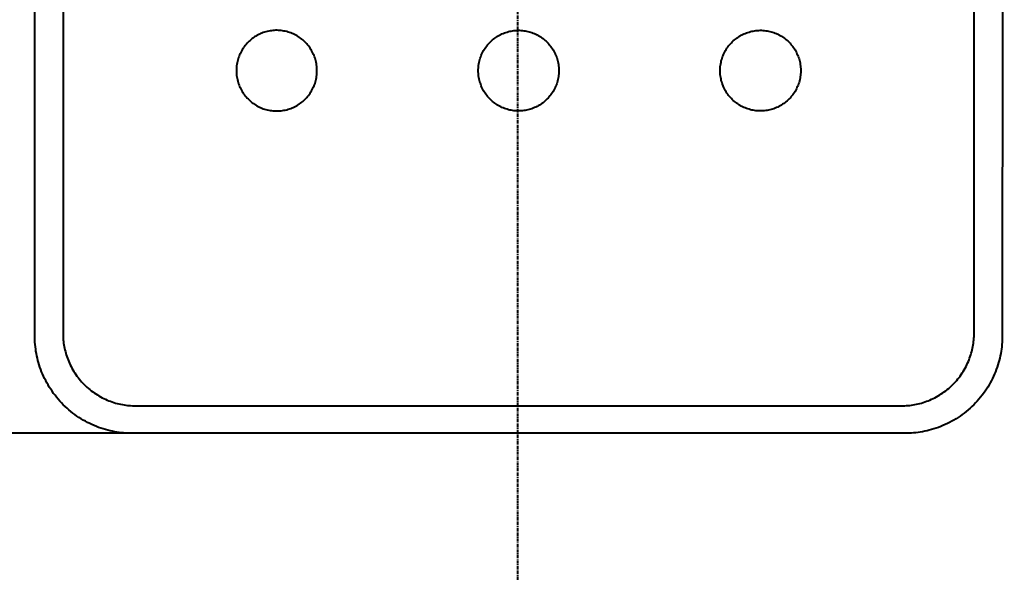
# Model space of a CAD drawing. Header units: millimetres. Extents: x 2411 to 3461, y 1233 to 2718.
# Drawn here: x 3098.7 to 3220.5, y 1599.4 to 1668 of the extents above; entities that cross this region are included whole.
import ezdxf

# ---------------------------------------------------------------- set-up
doc = ezdxf.new("R2010")
doc.units = ezdxf.units.MM
doc.linetypes.add('CENTER', pattern=[0.6, 0.375, -0.075, 0.075, -0.075])
for name, color, linetype in [('CEN2', 1, 'Continuous'), ('DIM2', 3, 'Continuous'), ('main', 7, 'Continuous')]:
    doc.layers.add(name, color=color, linetype=linetype)
doc.styles.get("Standard").update_dxf_attribs({"font": 'arial.ttf'})
doc.dimstyles.new('ISO-25', dxfattribs={"dimtxt": 2.5, "dimasz": 2.5, "dimexe": 1.25, "dimexo": 0.625, "dimtad": 1, "dimtxsty": 'Standard', "dimcen": 2.5, "dimadec": 0, "dimazin": 0, "dimtfac": 1, "dimtmove": 0, "dimatfit": 3, "dimfxl": 1, "dimarcsym": 0})

# ---------------------------------------------------------------- blocks, each defined once
blk = doc.blocks.new('*D56')
at = {"layer": 'Defpoints', "color": 0, "transparency": 16777216}
for p in [(3121.27, 1718.63), (3055.62, 1616.63), (3130.78, 1616.63)]:
    blk.add_point(p, dxfattribs=at)
at = {"layer": 'DIM2', "color": 0, "lineweight": -2, "transparency": 16777216}
for p, q in [((3120.64, 1718.63), (3054.37, 1718.63)), ((3055.62, 1706.63), (3055.62, 1628.63)), ((3130.15, 1616.63), (3054.37, 1616.63))]:
    blk.add_line(p, q, dxfattribs=at)
at = {"layer": 'DIM2', "color": 0, "transparency": 16777216}
for points in [[(3053.62, 1706.63), (3057.62, 1706.63), (3055.62, 1718.63)], [(3053.62, 1628.63), (3057.62, 1628.63), (3055.62, 1616.63)]]:
    blk.add_solid(points, dxfattribs=at)
at = {"layer": 'DIM2', "color": 0, "transparency": 16777216, "insert": (3042.96, 1667.63), "char_height": 15, "attachment_point": 5, "rotation": 90}
blk.add_mtext('102', dxfattribs=at)

msp = doc.modelspace()

# ---------------------------------------------------------------- linework, layer by layer
at = {"layer": 'CEN2', "linetype": 'CENTER'}
msp.add_line((3160.41, 1727.77), (3160.41, 1512.99), dxfattribs=at)
at = {"layer": 'main'}
for p, q in [((3100.55, 1628.46), (3100.55, 1694.27)), ((3104.05, 1694.25), (3104.05, 1629.05)), ((3220.55, 1694.27), (3220.54, 1628.46)), ((3217.05, 1628.85), (3217.05, 1694.05)), ((3128.25, 1666.07), (3128.1, 1665.99)), ((3128.41, 1666.14), (3128.25, 1666.07)), ((3128.56, 1666.22), (3128.41, 1666.14)), ((3128.72, 1666.28), (3128.56, 1666.22)), ((3128.89, 1666.34), (3128.72, 1666.28)), ((3129.05, 1666.4), (3128.89, 1666.34)), ((3129.22, 1666.45), (3129.05, 1666.4)), ((3129.39, 1666.49), (3129.22, 1666.45)), ((3129.56, 1666.53), (3129.39, 1666.49)), ((3129.73, 1666.56), (3129.56, 1666.53)), ((3129.9, 1666.58), (3129.73, 1666.56)), ((3130.07, 1666.6), (3129.9, 1666.58)), ((3130.24, 1666.62), (3130.07, 1666.6)), ((3130.42, 1666.63), (3130.24, 1666.62)), ((3130.59, 1666.63), (3130.42, 1666.63)), ((3130.76, 1666.62), (3130.59, 1666.63)), ((3130.94, 1666.61), (3130.76, 1666.62)), ((3131.11, 1666.59), (3130.94, 1666.61)), ((3131.28, 1666.57), (3131.11, 1666.59)), ((3131.45, 1666.54), (3131.28, 1666.57)), ((3131.62, 1666.51), (3131.45, 1666.54)), ((3131.79, 1666.47), (3131.62, 1666.51)), ((3131.96, 1666.42), (3131.79, 1666.47)), ((3132.13, 1666.37), (3131.96, 1666.42)), ((3132.29, 1666.31), (3132.13, 1666.37)), ((3132.45, 1666.25), (3132.29, 1666.31)), ((3132.61, 1666.18), (3132.45, 1666.25)), ((3132.77, 1666.11), (3132.61, 1666.18)), ((3132.92, 1666.03), (3132.77, 1666.11)), ((3133.07, 1665.94), (3132.92, 1666.03)), ((3158.02, 1665.94), (3158.17, 1666.03)), ((3158.17, 1666.03), (3158.33, 1666.11)), ((3158.33, 1666.11), (3158.48, 1666.18)), ((3158.48, 1666.18), (3158.64, 1666.25)), ((3158.64, 1666.25), (3158.81, 1666.31)), ((3158.81, 1666.31), (3158.97, 1666.37)), ((3158.97, 1666.37), (3159.13, 1666.42)), ((3159.13, 1666.42), (3159.3, 1666.47)), ((3159.3, 1666.47), (3159.47, 1666.51)), ((3159.47, 1666.51), (3159.64, 1666.54)), ((3159.64, 1666.54), (3159.81, 1666.57)), ((3159.81, 1666.57), (3159.98, 1666.59)), ((3159.98, 1666.59), (3160.16, 1666.61)), ((3160.16, 1666.61), (3160.33, 1666.62)), ((3160.33, 1666.62), (3160.5, 1666.63)), ((3160.5, 1666.63), (3160.68, 1666.63)), ((3160.68, 1666.63), (3160.85, 1666.62)), ((3160.85, 1666.62), (3161.02, 1666.6)), ((3161.02, 1666.6), (3161.2, 1666.58)), ((3161.2, 1666.58), (3161.37, 1666.56)), ((3161.37, 1666.56), (3161.54, 1666.53)), ((3161.54, 1666.53), (3161.71, 1666.49)), ((3161.71, 1666.49), (3161.88, 1666.45)), ((3161.88, 1666.45), (3162.04, 1666.4)), ((3162.04, 1666.4), (3162.21, 1666.34)), ((3162.21, 1666.34), (3162.37, 1666.28)), ((3162.37, 1666.28), (3162.53, 1666.22)), ((3162.53, 1666.22), (3162.69, 1666.14)), ((3162.69, 1666.14), (3162.84, 1666.07)), ((3162.84, 1666.07), (3163, 1665.99)), ((3188.02, 1665.94), (3188.17, 1666.03)), ((3188.17, 1666.03), (3188.33, 1666.11)), ((3188.33, 1666.11), (3188.48, 1666.18)), ((3188.48, 1666.18), (3188.64, 1666.25)), ((3188.64, 1666.25), (3188.81, 1666.31)), ((3188.81, 1666.31), (3188.97, 1666.37)), ((3188.97, 1666.37), (3189.13, 1666.42)), ((3189.13, 1666.42), (3189.3, 1666.47)), ((3189.3, 1666.47), (3189.47, 1666.51)), ((3189.47, 1666.51), (3189.64, 1666.54)), ((3189.64, 1666.54), (3189.81, 1666.57)), ((3189.81, 1666.57), (3189.98, 1666.59)), ((3189.98, 1666.59), (3190.16, 1666.61)), ((3190.16, 1666.61), (3190.33, 1666.62)), ((3190.33, 1666.62), (3190.5, 1666.63)), ((3190.5, 1666.63), (3190.68, 1666.63)), ((3190.68, 1666.63), (3190.85, 1666.62)), ((3190.85, 1666.62), (3191.02, 1666.6)), ((3191.02, 1666.6), (3191.2, 1666.58)), ((3191.2, 1666.58), (3191.37, 1666.56)), ((3191.37, 1666.56), (3191.54, 1666.53)), ((3191.54, 1666.53), (3191.71, 1666.49)), ((3191.71, 1666.49), (3191.88, 1666.45)), ((3191.88, 1666.45), (3192.04, 1666.4)), ((3192.04, 1666.4), (3192.21, 1666.34)), ((3192.21, 1666.34), (3192.37, 1666.28)), ((3192.37, 1666.28), (3192.53, 1666.22)), ((3192.53, 1666.22), (3192.69, 1666.14)), ((3192.69, 1666.14), (3192.84, 1666.07)), ((3192.84, 1666.07), (3193, 1665.99)), ((3126.76, 1664.89), (3126.65, 1664.76)), ((3126.88, 1665.02), (3126.76, 1664.89)), ((3127, 1665.15), (3126.88, 1665.02)), ((3127.12, 1665.27), (3127, 1665.15)), ((3127.25, 1665.38), (3127.12, 1665.27)), ((3127.38, 1665.5), (3127.25, 1665.38)), ((3127.52, 1665.6), (3127.38, 1665.5)), ((3127.66, 1665.71), (3127.52, 1665.6)), ((3127.8, 1665.81), (3127.66, 1665.71)), ((3127.95, 1665.9), (3127.8, 1665.81)), ((3128.1, 1665.99), (3127.95, 1665.9)), ((3133.22, 1665.85), (3133.07, 1665.94)), ((3133.37, 1665.76), (3133.22, 1665.85)), ((3133.51, 1665.66), (3133.37, 1665.76)), ((3133.65, 1665.55), (3133.51, 1665.66)), ((3133.78, 1665.44), (3133.65, 1665.55)), ((3133.91, 1665.33), (3133.78, 1665.44)), ((3134.04, 1665.21), (3133.91, 1665.33)), ((3134.16, 1665.08), (3134.04, 1665.21)), ((3134.28, 1664.96), (3134.16, 1665.08)), ((3134.39, 1664.83), (3134.28, 1664.96)), ((3134.5, 1664.69), (3134.39, 1664.83)), ((3156.6, 1664.69), (3156.7, 1664.83)), ((3156.7, 1664.83), (3156.82, 1664.96)), ((3156.82, 1664.96), (3156.94, 1665.08)), ((3156.94, 1665.08), (3157.06, 1665.21)), ((3157.06, 1665.21), (3157.18, 1665.33)), ((3157.18, 1665.33), (3157.31, 1665.44)), ((3157.31, 1665.44), (3157.45, 1665.55)), ((3157.45, 1665.55), (3157.59, 1665.66)), ((3157.59, 1665.66), (3157.73, 1665.76)), ((3157.73, 1665.76), (3157.87, 1665.85)), ((3157.87, 1665.85), (3158.02, 1665.94)), ((3163, 1665.99), (3163.15, 1665.9)), ((3163.15, 1665.9), (3163.29, 1665.81)), ((3163.29, 1665.81), (3163.44, 1665.71)), ((3163.44, 1665.71), (3163.58, 1665.6)), ((3163.58, 1665.6), (3163.71, 1665.5)), ((3163.71, 1665.5), (3163.85, 1665.38)), ((3163.85, 1665.38), (3163.97, 1665.27)), ((3163.97, 1665.27), (3164.1, 1665.15)), ((3164.1, 1665.15), (3164.22, 1665.02)), ((3164.22, 1665.02), (3164.33, 1664.89)), ((3164.33, 1664.89), (3164.44, 1664.76)), ((3186.6, 1664.69), (3186.7, 1664.83)), ((3186.7, 1664.83), (3186.82, 1664.96)), ((3186.82, 1664.96), (3186.94, 1665.08)), ((3186.94, 1665.08), (3187.06, 1665.21)), ((3187.06, 1665.21), (3187.18, 1665.33)), ((3187.18, 1665.33), (3187.31, 1665.44)), ((3187.31, 1665.44), (3187.45, 1665.55)), ((3187.45, 1665.55), (3187.59, 1665.66)), ((3187.59, 1665.66), (3187.73, 1665.76)), ((3187.73, 1665.76), (3187.87, 1665.85)), ((3187.87, 1665.85), (3188.02, 1665.94)), ((3193, 1665.99), (3193.15, 1665.9)), ((3193.15, 1665.9), (3193.29, 1665.81)), ((3193.29, 1665.81), (3193.44, 1665.71)), ((3193.44, 1665.71), (3193.58, 1665.6)), ((3193.58, 1665.6), (3193.71, 1665.5)), ((3193.71, 1665.5), (3193.85, 1665.38)), ((3193.85, 1665.38), (3193.97, 1665.27)), ((3193.97, 1665.27), (3194.1, 1665.15)), ((3194.1, 1665.15), (3194.22, 1665.02)), ((3194.22, 1665.02), (3194.33, 1664.89)), ((3194.33, 1664.89), (3194.44, 1664.76)), ((3126.01, 1663.73), (3125.94, 1663.57)), ((3126.09, 1663.89), (3126.01, 1663.73)), ((3126.17, 1664.04), (3126.09, 1663.89)), ((3126.25, 1664.19), (3126.17, 1664.04)), ((3126.35, 1664.34), (3126.25, 1664.19)), ((3126.44, 1664.48), (3126.35, 1664.34)), ((3126.54, 1664.62), (3126.44, 1664.48)), ((3126.65, 1664.76), (3126.54, 1664.62)), ((3134.6, 1664.55), (3134.5, 1664.69)), ((3134.7, 1664.41), (3134.6, 1664.55)), ((3134.8, 1664.26), (3134.7, 1664.41)), ((3134.88, 1664.11), (3134.8, 1664.26)), ((3134.97, 1663.96), (3134.88, 1664.11)), ((3135.05, 1663.81), (3134.97, 1663.96)), ((3135.12, 1663.65), (3135.05, 1663.81)), ((3135.19, 1663.49), (3135.12, 1663.65)), ((3155.91, 1663.49), (3155.97, 1663.65)), ((3155.97, 1663.65), (3156.05, 1663.81)), ((3156.05, 1663.81), (3156.13, 1663.96)), ((3156.13, 1663.96), (3156.21, 1664.11)), ((3156.21, 1664.11), (3156.3, 1664.26)), ((3156.3, 1664.26), (3156.39, 1664.41)), ((3156.39, 1664.41), (3156.49, 1664.55)), ((3156.49, 1664.55), (3156.6, 1664.69)), ((3164.44, 1664.76), (3164.55, 1664.62)), ((3164.55, 1664.62), (3164.65, 1664.48)), ((3164.65, 1664.48), (3164.75, 1664.34)), ((3164.75, 1664.34), (3164.84, 1664.19)), ((3164.84, 1664.19), (3164.93, 1664.04)), ((3164.93, 1664.04), (3165.01, 1663.89)), ((3165.01, 1663.89), (3165.08, 1663.73)), ((3165.08, 1663.73), (3165.15, 1663.57)), ((3185.91, 1663.49), (3185.97, 1663.65)), ((3185.97, 1663.65), (3186.05, 1663.81)), ((3186.05, 1663.81), (3186.13, 1663.96)), ((3186.13, 1663.96), (3186.21, 1664.11)), ((3186.21, 1664.11), (3186.3, 1664.26)), ((3186.3, 1664.26), (3186.39, 1664.41)), ((3186.39, 1664.41), (3186.49, 1664.55)), ((3186.49, 1664.55), (3186.6, 1664.69)), ((3194.44, 1664.76), (3194.55, 1664.62)), ((3194.55, 1664.62), (3194.65, 1664.48)), ((3194.65, 1664.48), (3194.75, 1664.34)), ((3194.75, 1664.34), (3194.84, 1664.19)), ((3194.84, 1664.19), (3194.93, 1664.04)), ((3194.93, 1664.04), (3195.01, 1663.89)), ((3195.01, 1663.89), (3195.08, 1663.73)), ((3195.08, 1663.73), (3195.15, 1663.57)), ((3125.61, 1662.4), (3125.58, 1662.23)), ((3125.64, 1662.58), (3125.61, 1662.4)), ((3125.67, 1662.75), (3125.64, 1662.58)), ((3125.72, 1662.91), (3125.67, 1662.75)), ((3125.76, 1663.08), (3125.72, 1662.91)), ((3125.82, 1663.25), (3125.76, 1663.08)), ((3125.88, 1663.41), (3125.82, 1663.25)), ((3125.94, 1663.57), (3125.88, 1663.41)), ((3135.25, 1663.33), (3135.19, 1663.49)), ((3135.31, 1663.16), (3135.25, 1663.33)), ((3135.36, 1663), (3135.31, 1663.16)), ((3135.4, 1662.83), (3135.36, 1663)), ((3135.44, 1662.66), (3135.4, 1662.83)), ((3135.47, 1662.49), (3135.44, 1662.66)), ((3135.5, 1662.32), (3135.47, 1662.49)), ((3155.6, 1662.32), (3155.62, 1662.49)), ((3155.62, 1662.49), (3155.66, 1662.66)), ((3155.66, 1662.66), (3155.69, 1662.83)), ((3155.69, 1662.83), (3155.74, 1663)), ((3155.74, 1663), (3155.79, 1663.16)), ((3155.79, 1663.16), (3155.85, 1663.33)), ((3155.85, 1663.33), (3155.91, 1663.49)), ((3165.15, 1663.57), (3165.22, 1663.41)), ((3165.22, 1663.41), (3165.28, 1663.25)), ((3165.28, 1663.25), (3165.33, 1663.08)), ((3165.33, 1663.08), (3165.38, 1662.91)), ((3165.38, 1662.91), (3165.42, 1662.75)), ((3165.42, 1662.75), (3165.46, 1662.58)), ((3165.46, 1662.58), (3165.49, 1662.4)), ((3165.49, 1662.4), (3165.51, 1662.23)), ((3185.6, 1662.32), (3185.62, 1662.49)), ((3185.62, 1662.49), (3185.66, 1662.66)), ((3185.66, 1662.66), (3185.69, 1662.83)), ((3185.69, 1662.83), (3185.74, 1663)), ((3185.74, 1663), (3185.79, 1663.16)), ((3185.79, 1663.16), (3185.85, 1663.33)), ((3185.85, 1663.33), (3185.91, 1663.49)), ((3195.15, 1663.57), (3195.22, 1663.41)), ((3195.22, 1663.41), (3195.28, 1663.25)), ((3195.28, 1663.25), (3195.33, 1663.08)), ((3195.33, 1663.08), (3195.38, 1662.91)), ((3195.38, 1662.91), (3195.42, 1662.75)), ((3195.42, 1662.75), (3195.46, 1662.58)), ((3195.46, 1662.58), (3195.49, 1662.4)), ((3195.49, 1662.4), (3195.51, 1662.23)), ((3125.57, 1662.06), (3125.55, 1661.89)), ((3125.55, 1661.89), (3125.55, 1661.71)), ((3125.55, 1661.71), (3125.55, 1661.54)), ((3125.55, 1661.54), (3125.55, 1661.37)), ((3125.55, 1661.37), (3125.57, 1661.19)), ((3125.58, 1662.23), (3125.57, 1662.06)), ((3125.57, 1661.19), (3125.58, 1661.02)), ((3135.52, 1662.15), (3135.5, 1662.32)), ((3135.54, 1661.97), (3135.52, 1662.15)), ((3135.52, 1661.11), (3135.54, 1661.28)), ((3135.54, 1661.8), (3135.54, 1661.97)), ((3135.55, 1661.63), (3135.54, 1661.8)), ((3135.54, 1661.45), (3135.55, 1661.63)), ((3135.54, 1661.28), (3135.54, 1661.45)), ((3155.55, 1661.8), (3155.56, 1661.97)), ((3155.55, 1661.63), (3155.55, 1661.8)), ((3155.55, 1661.45), (3155.55, 1661.63)), ((3155.56, 1661.28), (3155.55, 1661.45)), ((3155.56, 1661.97), (3155.57, 1662.15)), ((3155.57, 1661.11), (3155.56, 1661.28)), ((3155.57, 1662.15), (3155.6, 1662.32)), ((3165.51, 1662.23), (3165.53, 1662.06)), ((3165.53, 1661.19), (3165.51, 1661.02)), ((3165.53, 1662.06), (3165.54, 1661.89)), ((3165.54, 1661.37), (3165.53, 1661.19)), ((3165.54, 1661.89), (3165.55, 1661.71)), ((3165.55, 1661.54), (3165.54, 1661.37)), ((3165.55, 1661.71), (3165.55, 1661.54)), ((3185.55, 1661.8), (3185.56, 1661.97)), ((3185.55, 1661.63), (3185.55, 1661.8)), ((3185.55, 1661.45), (3185.55, 1661.63)), ((3185.56, 1661.28), (3185.55, 1661.45)), ((3185.56, 1661.97), (3185.57, 1662.15)), ((3185.57, 1661.11), (3185.56, 1661.28)), ((3185.57, 1662.15), (3185.6, 1662.32)), ((3195.51, 1662.23), (3195.53, 1662.06)), ((3195.53, 1661.19), (3195.51, 1661.02)), ((3195.53, 1662.06), (3195.54, 1661.89)), ((3195.54, 1661.37), (3195.53, 1661.19)), ((3195.54, 1661.89), (3195.55, 1661.71)), ((3195.55, 1661.54), (3195.54, 1661.37)), ((3195.55, 1661.71), (3195.55, 1661.54)), ((3125.58, 1661.02), (3125.61, 1660.85)), ((3125.61, 1660.85), (3125.64, 1660.68)), ((3125.64, 1660.68), (3125.67, 1660.51)), ((3125.67, 1660.51), (3125.72, 1660.34)), ((3125.72, 1660.34), (3125.76, 1660.17)), ((3125.76, 1660.17), (3125.82, 1660.01)), ((3125.82, 1660.01), (3125.88, 1659.84)), ((3135.25, 1659.93), (3135.31, 1660.09)), ((3135.31, 1660.09), (3135.36, 1660.26)), ((3135.36, 1660.26), (3135.4, 1660.42)), ((3135.4, 1660.42), (3135.44, 1660.59)), ((3135.44, 1660.59), (3135.47, 1660.76)), ((3135.47, 1660.76), (3135.5, 1660.93)), ((3135.5, 1660.93), (3135.52, 1661.11)), ((3155.6, 1660.93), (3155.57, 1661.11)), ((3155.62, 1660.76), (3155.6, 1660.93)), ((3155.66, 1660.59), (3155.62, 1660.76)), ((3155.69, 1660.42), (3155.66, 1660.59)), ((3155.74, 1660.26), (3155.69, 1660.42)), ((3155.79, 1660.09), (3155.74, 1660.26)), ((3155.85, 1659.93), (3155.79, 1660.09)), ((3165.28, 1660.01), (3165.22, 1659.84)), ((3165.33, 1660.17), (3165.28, 1660.01)), ((3165.38, 1660.34), (3165.33, 1660.17)), ((3165.42, 1660.51), (3165.38, 1660.34)), ((3165.46, 1660.68), (3165.42, 1660.51)), ((3165.49, 1660.85), (3165.46, 1660.68)), ((3165.51, 1661.02), (3165.49, 1660.85)), ((3185.6, 1660.93), (3185.57, 1661.11)), ((3185.62, 1660.76), (3185.6, 1660.93)), ((3185.66, 1660.59), (3185.62, 1660.76)), ((3185.69, 1660.42), (3185.66, 1660.59)), ((3185.74, 1660.26), (3185.69, 1660.42)), ((3185.79, 1660.09), (3185.74, 1660.26)), ((3185.85, 1659.93), (3185.79, 1660.09)), ((3195.28, 1660.01), (3195.22, 1659.84)), ((3195.33, 1660.17), (3195.28, 1660.01)), ((3195.38, 1660.34), (3195.33, 1660.17)), ((3195.42, 1660.51), (3195.38, 1660.34)), ((3195.46, 1660.68), (3195.42, 1660.51)), ((3195.49, 1660.85), (3195.46, 1660.68)), ((3195.51, 1661.02), (3195.49, 1660.85)), ((3125.88, 1659.84), (3125.94, 1659.68)), ((3125.94, 1659.68), (3126.01, 1659.52)), ((3126.01, 1659.52), (3126.09, 1659.37)), ((3126.09, 1659.37), (3126.17, 1659.21)), ((3126.17, 1659.21), (3126.25, 1659.06)), ((3126.25, 1659.06), (3126.35, 1658.92)), ((3126.35, 1658.92), (3126.44, 1658.77)), ((3126.44, 1658.77), (3126.54, 1658.63)), ((3134.6, 1658.7), (3134.7, 1658.84)), ((3134.7, 1658.84), (3134.8, 1658.99)), ((3134.8, 1658.99), (3134.88, 1659.14)), ((3134.88, 1659.14), (3134.97, 1659.29)), ((3134.97, 1659.29), (3135.05, 1659.45)), ((3135.05, 1659.45), (3135.12, 1659.6)), ((3135.12, 1659.6), (3135.19, 1659.76)), ((3135.19, 1659.76), (3135.25, 1659.93)), ((3155.91, 1659.76), (3155.85, 1659.93)), ((3155.97, 1659.6), (3155.91, 1659.76)), ((3156.05, 1659.45), (3155.97, 1659.6)), ((3156.13, 1659.29), (3156.05, 1659.45)), ((3156.21, 1659.14), (3156.13, 1659.29)), ((3156.3, 1658.99), (3156.21, 1659.14)), ((3156.39, 1658.84), (3156.3, 1658.99)), ((3156.49, 1658.7), (3156.39, 1658.84)), ((3164.65, 1658.77), (3164.55, 1658.63)), ((3164.75, 1658.92), (3164.65, 1658.77)), ((3164.84, 1659.06), (3164.75, 1658.92)), ((3164.93, 1659.21), (3164.84, 1659.06)), ((3165.01, 1659.37), (3164.93, 1659.21)), ((3165.08, 1659.52), (3165.01, 1659.37)), ((3165.15, 1659.68), (3165.08, 1659.52)), ((3165.22, 1659.84), (3165.15, 1659.68)), ((3185.91, 1659.76), (3185.85, 1659.93)), ((3185.97, 1659.6), (3185.91, 1659.76)), ((3186.05, 1659.45), (3185.97, 1659.6)), ((3186.13, 1659.29), (3186.05, 1659.45)), ((3186.21, 1659.14), (3186.13, 1659.29)), ((3186.3, 1658.99), (3186.21, 1659.14)), ((3186.39, 1658.84), (3186.3, 1658.99)), ((3186.49, 1658.7), (3186.39, 1658.84)), ((3194.65, 1658.77), (3194.55, 1658.63)), ((3194.75, 1658.92), (3194.65, 1658.77)), ((3194.84, 1659.06), (3194.75, 1658.92)), ((3194.93, 1659.21), (3194.84, 1659.06)), ((3195.01, 1659.37), (3194.93, 1659.21)), ((3195.08, 1659.52), (3195.01, 1659.37)), ((3195.15, 1659.68), (3195.08, 1659.52)), ((3195.22, 1659.84), (3195.15, 1659.68)), ((3126.54, 1658.63), (3126.65, 1658.49)), ((3126.65, 1658.49), (3126.76, 1658.36)), ((3126.76, 1658.36), (3126.88, 1658.23)), ((3126.88, 1658.23), (3127, 1658.11)), ((3127, 1658.11), (3127.12, 1657.99)), ((3127.12, 1657.99), (3127.25, 1657.87)), ((3127.25, 1657.87), (3127.38, 1657.76)), ((3127.38, 1657.76), (3127.52, 1657.65)), ((3127.52, 1657.65), (3127.66, 1657.55)), ((3127.66, 1657.55), (3127.8, 1657.45)), ((3133.22, 1657.4), (3133.37, 1657.5)), ((3133.37, 1657.5), (3133.51, 1657.6)), ((3133.51, 1657.6), (3133.65, 1657.7)), ((3133.65, 1657.7), (3133.78, 1657.81)), ((3133.78, 1657.81), (3133.91, 1657.93)), ((3133.91, 1657.93), (3134.04, 1658.05)), ((3134.04, 1658.05), (3134.16, 1658.17)), ((3134.16, 1658.17), (3134.28, 1658.3)), ((3134.28, 1658.3), (3134.39, 1658.43)), ((3134.39, 1658.43), (3134.5, 1658.56)), ((3134.5, 1658.56), (3134.6, 1658.7)), ((3156.6, 1658.56), (3156.49, 1658.7)), ((3156.7, 1658.43), (3156.6, 1658.56)), ((3156.82, 1658.3), (3156.7, 1658.43)), ((3156.94, 1658.17), (3156.82, 1658.3)), ((3157.06, 1658.05), (3156.94, 1658.17)), ((3157.18, 1657.93), (3157.06, 1658.05)), ((3157.31, 1657.81), (3157.18, 1657.93)), ((3157.45, 1657.7), (3157.31, 1657.81)), ((3157.59, 1657.6), (3157.45, 1657.7)), ((3157.73, 1657.5), (3157.59, 1657.6)), ((3157.87, 1657.4), (3157.73, 1657.5)), ((3163.44, 1657.55), (3163.29, 1657.45)), ((3163.58, 1657.65), (3163.44, 1657.55)), ((3163.71, 1657.76), (3163.58, 1657.65)), ((3163.85, 1657.87), (3163.71, 1657.76)), ((3163.97, 1657.99), (3163.85, 1657.87)), ((3164.1, 1658.11), (3163.97, 1657.99)), ((3164.22, 1658.23), (3164.1, 1658.11)), ((3164.33, 1658.36), (3164.22, 1658.23)), ((3164.44, 1658.49), (3164.33, 1658.36)), ((3164.55, 1658.63), (3164.44, 1658.49)), ((3186.6, 1658.56), (3186.49, 1658.7)), ((3186.7, 1658.43), (3186.6, 1658.56)), ((3186.82, 1658.3), (3186.7, 1658.43)), ((3186.94, 1658.17), (3186.82, 1658.3)), ((3187.06, 1658.05), (3186.94, 1658.17)), ((3187.18, 1657.93), (3187.06, 1658.05)), ((3187.31, 1657.81), (3187.18, 1657.93)), ((3187.45, 1657.7), (3187.31, 1657.81)), ((3187.59, 1657.6), (3187.45, 1657.7)), ((3187.73, 1657.5), (3187.59, 1657.6)), ((3187.87, 1657.4), (3187.73, 1657.5)), ((3193.44, 1657.55), (3193.29, 1657.45)), ((3193.58, 1657.65), (3193.44, 1657.55)), ((3193.71, 1657.76), (3193.58, 1657.65)), ((3193.85, 1657.87), (3193.71, 1657.76)), ((3193.97, 1657.99), (3193.85, 1657.87)), ((3194.1, 1658.11), (3193.97, 1657.99)), ((3194.22, 1658.23), (3194.1, 1658.11)), ((3194.33, 1658.36), (3194.22, 1658.23)), ((3194.44, 1658.49), (3194.33, 1658.36)), ((3194.55, 1658.63), (3194.44, 1658.49)), ((3127.8, 1657.45), (3127.95, 1657.36)), ((3127.95, 1657.36), (3128.1, 1657.27)), ((3128.1, 1657.27), (3128.25, 1657.19)), ((3128.25, 1657.19), (3128.41, 1657.11)), ((3128.41, 1657.11), (3128.56, 1657.04)), ((3128.56, 1657.04), (3128.72, 1656.97)), ((3128.72, 1656.97), (3128.89, 1656.91)), ((3128.89, 1656.91), (3129.05, 1656.86)), ((3129.05, 1656.86), (3129.22, 1656.81)), ((3129.22, 1656.81), (3129.39, 1656.76)), ((3129.39, 1656.76), (3129.56, 1656.73)), ((3129.56, 1656.73), (3129.73, 1656.69)), ((3129.73, 1656.69), (3129.9, 1656.67)), ((3129.9, 1656.67), (3130.07, 1656.65)), ((3130.07, 1656.65), (3130.24, 1656.64)), ((3130.24, 1656.64), (3130.42, 1656.63)), ((3130.42, 1656.63), (3130.59, 1656.63)), ((3130.59, 1656.63), (3130.76, 1656.63)), ((3130.76, 1656.63), (3130.94, 1656.64)), ((3130.94, 1656.64), (3131.11, 1656.66)), ((3131.11, 1656.66), (3131.28, 1656.68)), ((3131.28, 1656.68), (3131.45, 1656.71)), ((3131.45, 1656.71), (3131.62, 1656.74)), ((3131.62, 1656.74), (3131.79, 1656.78)), ((3131.79, 1656.78), (3131.96, 1656.83)), ((3131.96, 1656.83), (3132.13, 1656.88)), ((3132.13, 1656.88), (3132.29, 1656.94)), ((3132.29, 1656.94), (3132.45, 1657)), ((3132.45, 1657), (3132.61, 1657.07)), ((3132.61, 1657.07), (3132.77, 1657.15)), ((3132.77, 1657.15), (3132.92, 1657.23)), ((3132.92, 1657.23), (3133.07, 1657.31)), ((3133.07, 1657.31), (3133.22, 1657.4)), ((3158.02, 1657.31), (3157.87, 1657.4)), ((3158.17, 1657.23), (3158.02, 1657.31)), ((3158.33, 1657.15), (3158.17, 1657.23)), ((3158.48, 1657.07), (3158.33, 1657.15)), ((3158.64, 1657), (3158.48, 1657.07)), ((3158.81, 1656.94), (3158.64, 1657)), ((3158.97, 1656.88), (3158.81, 1656.94)), ((3159.13, 1656.83), (3158.97, 1656.88)), ((3159.3, 1656.78), (3159.13, 1656.83)), ((3159.47, 1656.74), (3159.3, 1656.78)), ((3159.64, 1656.71), (3159.47, 1656.74)), ((3159.81, 1656.68), (3159.64, 1656.71)), ((3159.98, 1656.66), (3159.81, 1656.68)), ((3160.16, 1656.64), (3159.98, 1656.66)), ((3160.33, 1656.63), (3160.16, 1656.64)), ((3160.5, 1656.63), (3160.33, 1656.63)), ((3160.68, 1656.63), (3160.5, 1656.63)), ((3160.85, 1656.64), (3160.68, 1656.63)), ((3161.02, 1656.65), (3160.85, 1656.64)), ((3161.2, 1656.67), (3161.02, 1656.65)), ((3161.37, 1656.69), (3161.2, 1656.67)), ((3161.54, 1656.73), (3161.37, 1656.69)), ((3161.71, 1656.76), (3161.54, 1656.73)), ((3161.88, 1656.81), (3161.71, 1656.76)), ((3162.04, 1656.86), (3161.88, 1656.81)), ((3162.21, 1656.91), (3162.04, 1656.86)), ((3162.37, 1656.97), (3162.21, 1656.91)), ((3162.53, 1657.04), (3162.37, 1656.97)), ((3162.69, 1657.11), (3162.53, 1657.04)), ((3162.84, 1657.19), (3162.69, 1657.11)), ((3163, 1657.27), (3162.84, 1657.19)), ((3163.15, 1657.36), (3163, 1657.27)), ((3163.29, 1657.45), (3163.15, 1657.36)), ((3188.02, 1657.31), (3187.87, 1657.4)), ((3188.17, 1657.23), (3188.02, 1657.31)), ((3188.33, 1657.15), (3188.17, 1657.23)), ((3188.48, 1657.07), (3188.33, 1657.15)), ((3188.64, 1657), (3188.48, 1657.07)), ((3188.81, 1656.94), (3188.64, 1657)), ((3188.97, 1656.88), (3188.81, 1656.94)), ((3189.13, 1656.83), (3188.97, 1656.88)), ((3189.3, 1656.78), (3189.13, 1656.83)), ((3189.47, 1656.74), (3189.3, 1656.78)), ((3189.64, 1656.71), (3189.47, 1656.74)), ((3189.81, 1656.68), (3189.64, 1656.71)), ((3189.98, 1656.66), (3189.81, 1656.68)), ((3190.16, 1656.64), (3189.98, 1656.66)), ((3190.33, 1656.63), (3190.16, 1656.64)), ((3190.5, 1656.63), (3190.33, 1656.63)), ((3190.68, 1656.63), (3190.5, 1656.63)), ((3190.85, 1656.64), (3190.68, 1656.63)), ((3191.02, 1656.65), (3190.85, 1656.64)), ((3191.2, 1656.67), (3191.02, 1656.65)), ((3191.37, 1656.69), (3191.2, 1656.67)), ((3191.54, 1656.73), (3191.37, 1656.69)), ((3191.71, 1656.76), (3191.54, 1656.73)), ((3191.88, 1656.81), (3191.71, 1656.76)), ((3192.04, 1656.86), (3191.88, 1656.81)), ((3192.21, 1656.91), (3192.04, 1656.86)), ((3192.37, 1656.97), (3192.21, 1656.91)), ((3192.53, 1657.04), (3192.37, 1656.97)), ((3192.69, 1657.11), (3192.53, 1657.04)), ((3192.84, 1657.19), (3192.69, 1657.11)), ((3193, 1657.27), (3192.84, 1657.19)), ((3193.15, 1657.36), (3193, 1657.27)), ((3193.29, 1657.45), (3193.15, 1657.36)), ((3100.56, 1628.19), (3100.55, 1628.46)), ((3104.05, 1629.05), (3104.05, 1628.85)), ((3104.05, 1628.85), (3104.06, 1628.64)), ((3104.06, 1628.64), (3104.07, 1628.44)), ((3104.07, 1628.44), (3104.08, 1628.24)), ((3217.01, 1628.24), (3217.03, 1628.44)), ((3217.03, 1628.44), (3217.04, 1628.64)), ((3217.04, 1628.64), (3217.05, 1628.85)), ((3220.54, 1628.46), (3220.54, 1628.19)), ((3100.57, 1627.92), (3100.56, 1628.19)), ((3100.6, 1627.64), (3100.57, 1627.92)), ((3100.62, 1627.36), (3100.6, 1627.64)), ((3100.66, 1627.09), (3100.62, 1627.36)), ((3100.7, 1626.81), (3100.66, 1627.09)), ((3104.08, 1628.24), (3104.1, 1628.03)), ((3104.1, 1628.03), (3104.13, 1627.82)), ((3104.13, 1627.82), (3104.16, 1627.62)), ((3104.16, 1627.62), (3104.2, 1627.41)), ((3104.2, 1627.41), (3104.24, 1627.2)), ((3104.24, 1627.2), (3104.29, 1626.99)), ((3216.81, 1626.99), (3216.86, 1627.2)), ((3216.86, 1627.2), (3216.9, 1627.41)), ((3216.9, 1627.41), (3216.93, 1627.62)), ((3216.93, 1627.62), (3216.96, 1627.82)), ((3216.96, 1627.82), (3216.99, 1628.03)), ((3216.99, 1628.03), (3217.01, 1628.24)), ((3220.44, 1627.09), (3220.39, 1626.81)), ((3220.47, 1627.36), (3220.44, 1627.09)), ((3220.5, 1627.64), (3220.47, 1627.36)), ((3220.52, 1627.92), (3220.5, 1627.64)), ((3220.54, 1628.19), (3220.52, 1627.92)), ((3100.75, 1626.53), (3100.7, 1626.81)), ((3100.8, 1626.24), (3100.75, 1626.53)), ((3100.87, 1625.96), (3100.8, 1626.24)), ((3100.94, 1625.68), (3100.87, 1625.96)), ((3104.29, 1626.99), (3104.34, 1626.78)), ((3104.34, 1626.78), (3104.39, 1626.57)), ((3104.39, 1626.57), (3104.46, 1626.36)), ((3104.46, 1626.36), (3104.53, 1626.15)), ((3104.53, 1626.15), (3104.6, 1625.94)), ((3104.6, 1625.94), (3104.68, 1625.73)), ((3216.42, 1625.73), (3216.49, 1625.94)), ((3216.49, 1625.94), (3216.57, 1626.15)), ((3216.57, 1626.15), (3216.64, 1626.36)), ((3216.64, 1626.36), (3216.7, 1626.57)), ((3216.7, 1626.57), (3216.76, 1626.78)), ((3216.76, 1626.78), (3216.81, 1626.99)), ((3220.23, 1625.96), (3220.16, 1625.68)), ((3220.29, 1626.24), (3220.23, 1625.96)), ((3220.35, 1626.53), (3220.29, 1626.24)), ((3220.39, 1626.81), (3220.35, 1626.53)), ((3101.01, 1625.4), (3100.94, 1625.68)), ((3101.1, 1625.12), (3101.01, 1625.4)), ((3101.19, 1624.83), (3101.1, 1625.12)), ((3101.29, 1624.55), (3101.19, 1624.83)), ((3104.68, 1625.73), (3104.76, 1625.53)), ((3104.76, 1625.53), (3104.85, 1625.32)), ((3104.85, 1625.32), (3104.95, 1625.12)), ((3104.95, 1625.12), (3105.05, 1624.91)), ((3105.05, 1624.91), (3105.16, 1624.71)), ((3105.16, 1624.71), (3105.27, 1624.51)), ((3215.82, 1624.51), (3215.93, 1624.71)), ((3215.93, 1624.71), (3216.04, 1624.91)), ((3216.04, 1624.91), (3216.14, 1625.12)), ((3216.14, 1625.12), (3216.24, 1625.32)), ((3216.24, 1625.32), (3216.33, 1625.53)), ((3216.33, 1625.53), (3216.42, 1625.73)), ((3219.9, 1624.83), (3219.8, 1624.55)), ((3220, 1625.12), (3219.9, 1624.83)), ((3220.08, 1625.4), (3220, 1625.12)), ((3220.16, 1625.68), (3220.08, 1625.4)), ((3101.4, 1624.27), (3101.29, 1624.55)), ((3101.51, 1623.99), (3101.4, 1624.27)), ((3101.63, 1623.72), (3101.51, 1623.99)), ((3101.76, 1623.44), (3101.63, 1623.72)), ((3101.9, 1623.17), (3101.76, 1623.44)), ((3105.27, 1624.51), (3105.39, 1624.32)), ((3105.39, 1624.32), (3105.51, 1624.12)), ((3105.51, 1624.12), (3105.64, 1623.93)), ((3105.64, 1623.93), (3105.78, 1623.74)), ((3105.78, 1623.74), (3105.92, 1623.56)), ((3105.92, 1623.56), (3106.06, 1623.37)), ((3106.06, 1623.37), (3106.21, 1623.19)), ((3214.89, 1623.19), (3215.03, 1623.37)), ((3215.03, 1623.37), (3215.18, 1623.56)), ((3215.18, 1623.56), (3215.32, 1623.74)), ((3215.32, 1623.74), (3215.45, 1623.93)), ((3215.45, 1623.93), (3215.58, 1624.12)), ((3215.58, 1624.12), (3215.7, 1624.32)), ((3215.7, 1624.32), (3215.82, 1624.51)), ((3219.33, 1623.44), (3219.2, 1623.17)), ((3219.46, 1623.72), (3219.33, 1623.44)), ((3219.58, 1623.99), (3219.46, 1623.72)), ((3219.7, 1624.27), (3219.58, 1623.99)), ((3219.8, 1624.55), (3219.7, 1624.27)), ((3102.04, 1622.9), (3101.9, 1623.17)), ((3102.19, 1622.63), (3102.04, 1622.9)), ((3102.35, 1622.37), (3102.19, 1622.63)), ((3102.52, 1622.11), (3102.35, 1622.37)), ((3106.21, 1623.19), (3106.36, 1623.02)), ((3106.36, 1623.02), (3106.52, 1622.85)), ((3106.52, 1622.85), (3106.68, 1622.68)), ((3106.68, 1622.68), (3106.85, 1622.52)), ((3106.85, 1622.52), (3107.02, 1622.36)), ((3107.02, 1622.36), (3107.2, 1622.21)), ((3107.2, 1622.21), (3107.37, 1622.06)), ((3213.72, 1622.06), (3213.9, 1622.21)), ((3213.9, 1622.21), (3214.07, 1622.36)), ((3214.07, 1622.36), (3214.24, 1622.52)), ((3214.24, 1622.52), (3214.41, 1622.68)), ((3214.41, 1622.68), (3214.57, 1622.85)), ((3214.57, 1622.85), (3214.73, 1623.02)), ((3214.73, 1623.02), (3214.89, 1623.19)), ((3218.74, 1622.37), (3218.57, 1622.11)), ((3218.9, 1622.63), (3218.74, 1622.37)), ((3219.05, 1622.9), (3218.9, 1622.63)), ((3219.2, 1623.17), (3219.05, 1622.9)), ((3102.69, 1621.85), (3102.52, 1622.11)), ((3102.87, 1621.59), (3102.69, 1621.85)), ((3103.06, 1621.35), (3102.87, 1621.59)), ((3103.25, 1621.1), (3103.06, 1621.35)), ((3103.45, 1620.86), (3103.25, 1621.1)), ((3107.37, 1622.06), (3107.56, 1621.91)), ((3107.56, 1621.91), (3107.74, 1621.78)), ((3107.74, 1621.78), (3107.93, 1621.64)), ((3107.93, 1621.64), (3108.12, 1621.51)), ((3108.12, 1621.51), (3108.32, 1621.39)), ((3108.32, 1621.39), (3108.51, 1621.27)), ((3108.51, 1621.27), (3108.71, 1621.16)), ((3108.71, 1621.16), (3108.91, 1621.05)), ((3108.91, 1621.05), (3109.12, 1620.95)), ((3109.12, 1620.95), (3109.32, 1620.85)), ((3211.77, 1620.85), (3211.98, 1620.95)), ((3211.98, 1620.95), (3212.18, 1621.05)), ((3212.18, 1621.05), (3212.38, 1621.16)), ((3212.38, 1621.16), (3212.58, 1621.27)), ((3212.58, 1621.27), (3212.78, 1621.39)), ((3212.78, 1621.39), (3212.97, 1621.51)), ((3212.97, 1621.51), (3213.16, 1621.64)), ((3213.16, 1621.64), (3213.35, 1621.78)), ((3213.35, 1621.78), (3213.54, 1621.91)), ((3213.54, 1621.91), (3213.72, 1622.06)), ((3217.84, 1621.1), (3217.64, 1620.86)), ((3218.03, 1621.35), (3217.84, 1621.1)), ((3218.22, 1621.59), (3218.03, 1621.35)), ((3218.4, 1621.85), (3218.22, 1621.59)), ((3218.57, 1622.11), (3218.4, 1621.85)), ((3103.66, 1620.63), (3103.45, 1620.86)), ((3103.87, 1620.4), (3103.66, 1620.63)), ((3104.09, 1620.17), (3103.87, 1620.4)), ((3104.32, 1619.95), (3104.09, 1620.17)), ((3104.55, 1619.74), (3104.32, 1619.95)), ((3104.78, 1619.53), (3104.55, 1619.74)), ((3109.32, 1620.85), (3109.53, 1620.76)), ((3109.53, 1620.76), (3109.73, 1620.68)), ((3109.73, 1620.68), (3109.94, 1620.6)), ((3109.94, 1620.6), (3110.15, 1620.52)), ((3110.15, 1620.52), (3110.36, 1620.46)), ((3110.36, 1620.46), (3110.57, 1620.39)), ((3110.57, 1620.39), (3110.78, 1620.34)), ((3110.78, 1620.34), (3110.99, 1620.28)), ((3110.99, 1620.28), (3111.2, 1620.24)), ((3111.2, 1620.24), (3111.41, 1620.2)), ((3111.41, 1620.2), (3111.62, 1620.16)), ((3111.62, 1620.16), (3111.83, 1620.13)), ((3111.83, 1620.13), (3112.03, 1620.1)), ((3112.03, 1620.1), (3112.24, 1620.08)), ((3112.24, 1620.08), (3112.44, 1620.07)), ((3112.44, 1620.07), (3112.65, 1620.06)), ((3112.65, 1620.06), (3112.85, 1620.05)), ((3112.85, 1620.05), (3208.05, 1620.05)), ((3208.05, 1620.05), (3208.25, 1620.05)), ((3208.25, 1620.05), (3208.45, 1620.06)), ((3208.45, 1620.06), (3208.65, 1620.07)), ((3208.65, 1620.07), (3208.86, 1620.08)), ((3208.86, 1620.08), (3209.06, 1620.1)), ((3209.06, 1620.1), (3209.27, 1620.13)), ((3209.27, 1620.13), (3209.48, 1620.16)), ((3209.48, 1620.16), (3209.68, 1620.2)), ((3209.68, 1620.2), (3209.89, 1620.24)), ((3209.89, 1620.24), (3210.1, 1620.28)), ((3210.1, 1620.28), (3210.31, 1620.34)), ((3210.31, 1620.34), (3210.52, 1620.39)), ((3210.52, 1620.39), (3210.73, 1620.46)), ((3210.73, 1620.46), (3210.94, 1620.52)), ((3210.94, 1620.52), (3211.15, 1620.6)), ((3211.15, 1620.6), (3211.36, 1620.68)), ((3211.36, 1620.68), (3211.57, 1620.76)), ((3211.57, 1620.76), (3211.77, 1620.85)), ((3216.55, 1619.74), (3216.31, 1619.53)), ((3216.78, 1619.95), (3216.55, 1619.74)), ((3217, 1620.17), (3216.78, 1619.95)), ((3217.22, 1620.4), (3217, 1620.17)), ((3217.43, 1620.63), (3217.22, 1620.4)), ((3217.64, 1620.86), (3217.43, 1620.63)), ((3105.02, 1619.33), (3104.78, 1619.53)), ((3105.27, 1619.14), (3105.02, 1619.33)), ((3105.52, 1618.95), (3105.27, 1619.14)), ((3105.77, 1618.77), (3105.52, 1618.95)), ((3106.03, 1618.6), (3105.77, 1618.77)), ((3106.29, 1618.43), (3106.03, 1618.6)), ((3215.07, 1618.6), (3214.81, 1618.43)), ((3215.33, 1618.77), (3215.07, 1618.6)), ((3215.58, 1618.95), (3215.33, 1618.77)), ((3215.83, 1619.14), (3215.58, 1618.95)), ((3216.07, 1619.33), (3215.83, 1619.14)), ((3216.31, 1619.53), (3216.07, 1619.33)), ((3106.55, 1618.27), (3106.29, 1618.43)), ((3106.82, 1618.12), (3106.55, 1618.27)), ((3107.09, 1617.98), (3106.82, 1618.12)), ((3107.36, 1617.84), (3107.09, 1617.98)), ((3107.64, 1617.71), (3107.36, 1617.84)), ((3107.92, 1617.59), (3107.64, 1617.71)), ((3108.19, 1617.48), (3107.92, 1617.59)), ((3108.47, 1617.37), (3108.19, 1617.48)), ((3108.75, 1617.27), (3108.47, 1617.37)), ((3212.62, 1617.37), (3212.34, 1617.27)), ((3212.9, 1617.48), (3212.62, 1617.37)), ((3213.18, 1617.59), (3212.9, 1617.48)), ((3213.46, 1617.71), (3213.18, 1617.59)), ((3213.73, 1617.84), (3213.46, 1617.71)), ((3214, 1617.98), (3213.73, 1617.84)), ((3214.27, 1618.12), (3214, 1617.98)), ((3214.54, 1618.27), (3214.27, 1618.12)), ((3214.81, 1618.43), (3214.54, 1618.27)), ((3109.04, 1617.18), (3108.75, 1617.27)), ((3109.32, 1617.09), (3109.04, 1617.18)), ((3109.6, 1617.02), (3109.32, 1617.09)), ((3109.88, 1616.95), (3109.6, 1617.02)), ((3110.16, 1616.88), (3109.88, 1616.95)), ((3110.45, 1616.83), (3110.16, 1616.88)), ((3110.73, 1616.78), (3110.45, 1616.83)), ((3111.01, 1616.74), (3110.73, 1616.78)), ((3111.28, 1616.7), (3111.01, 1616.74)), ((3111.56, 1616.68), (3111.28, 1616.7)), ((3111.84, 1616.65), (3111.56, 1616.68)), ((3112.11, 1616.64), (3111.84, 1616.65)), ((3112.38, 1616.63), (3112.11, 1616.64)), ((3112.65, 1616.63), (3112.38, 1616.63)), ((3208.72, 1616.63), (3112.65, 1616.63)), ((3208.99, 1616.64), (3208.72, 1616.63)), ((3209.26, 1616.65), (3208.99, 1616.64)), ((3209.53, 1616.68), (3209.26, 1616.65)), ((3209.81, 1616.7), (3209.53, 1616.68)), ((3210.09, 1616.74), (3209.81, 1616.7)), ((3210.37, 1616.78), (3210.09, 1616.74)), ((3210.65, 1616.83), (3210.37, 1616.78)), ((3210.93, 1616.88), (3210.65, 1616.83)), ((3211.21, 1616.95), (3210.93, 1616.88)), ((3211.49, 1617.02), (3211.21, 1616.95)), ((3211.78, 1617.09), (3211.49, 1617.02)), ((3212.06, 1617.18), (3211.78, 1617.09)), ((3212.34, 1617.27), (3212.06, 1617.18))]:
    msp.add_line(p, q, dxfattribs=at)

# ---------------------------------------------------------------- dimensions: what is measured, and where the dimension line sits
at = {"layer": 'DIM2', "color": 3}
dim = msp.add_linear_dim(base=(3055.62, 1616.63), p1=(3121.27, 1718.63), p2=(3130.78, 1616.63), angle=90, dimstyle='ISO-25', override={"dimtxt": 15, "dimasz": 12, "dimgap": 5, "dimdec": 0, "dimtix": 0, "dimtmove": 0}, dxfattribs=at)
dim.commit()
dim.dimension.update_dxf_attribs({"geometry": '*D56', "text_midpoint": (3042.96, 1667.63)})

doc.saveas('drawing.dxf')
